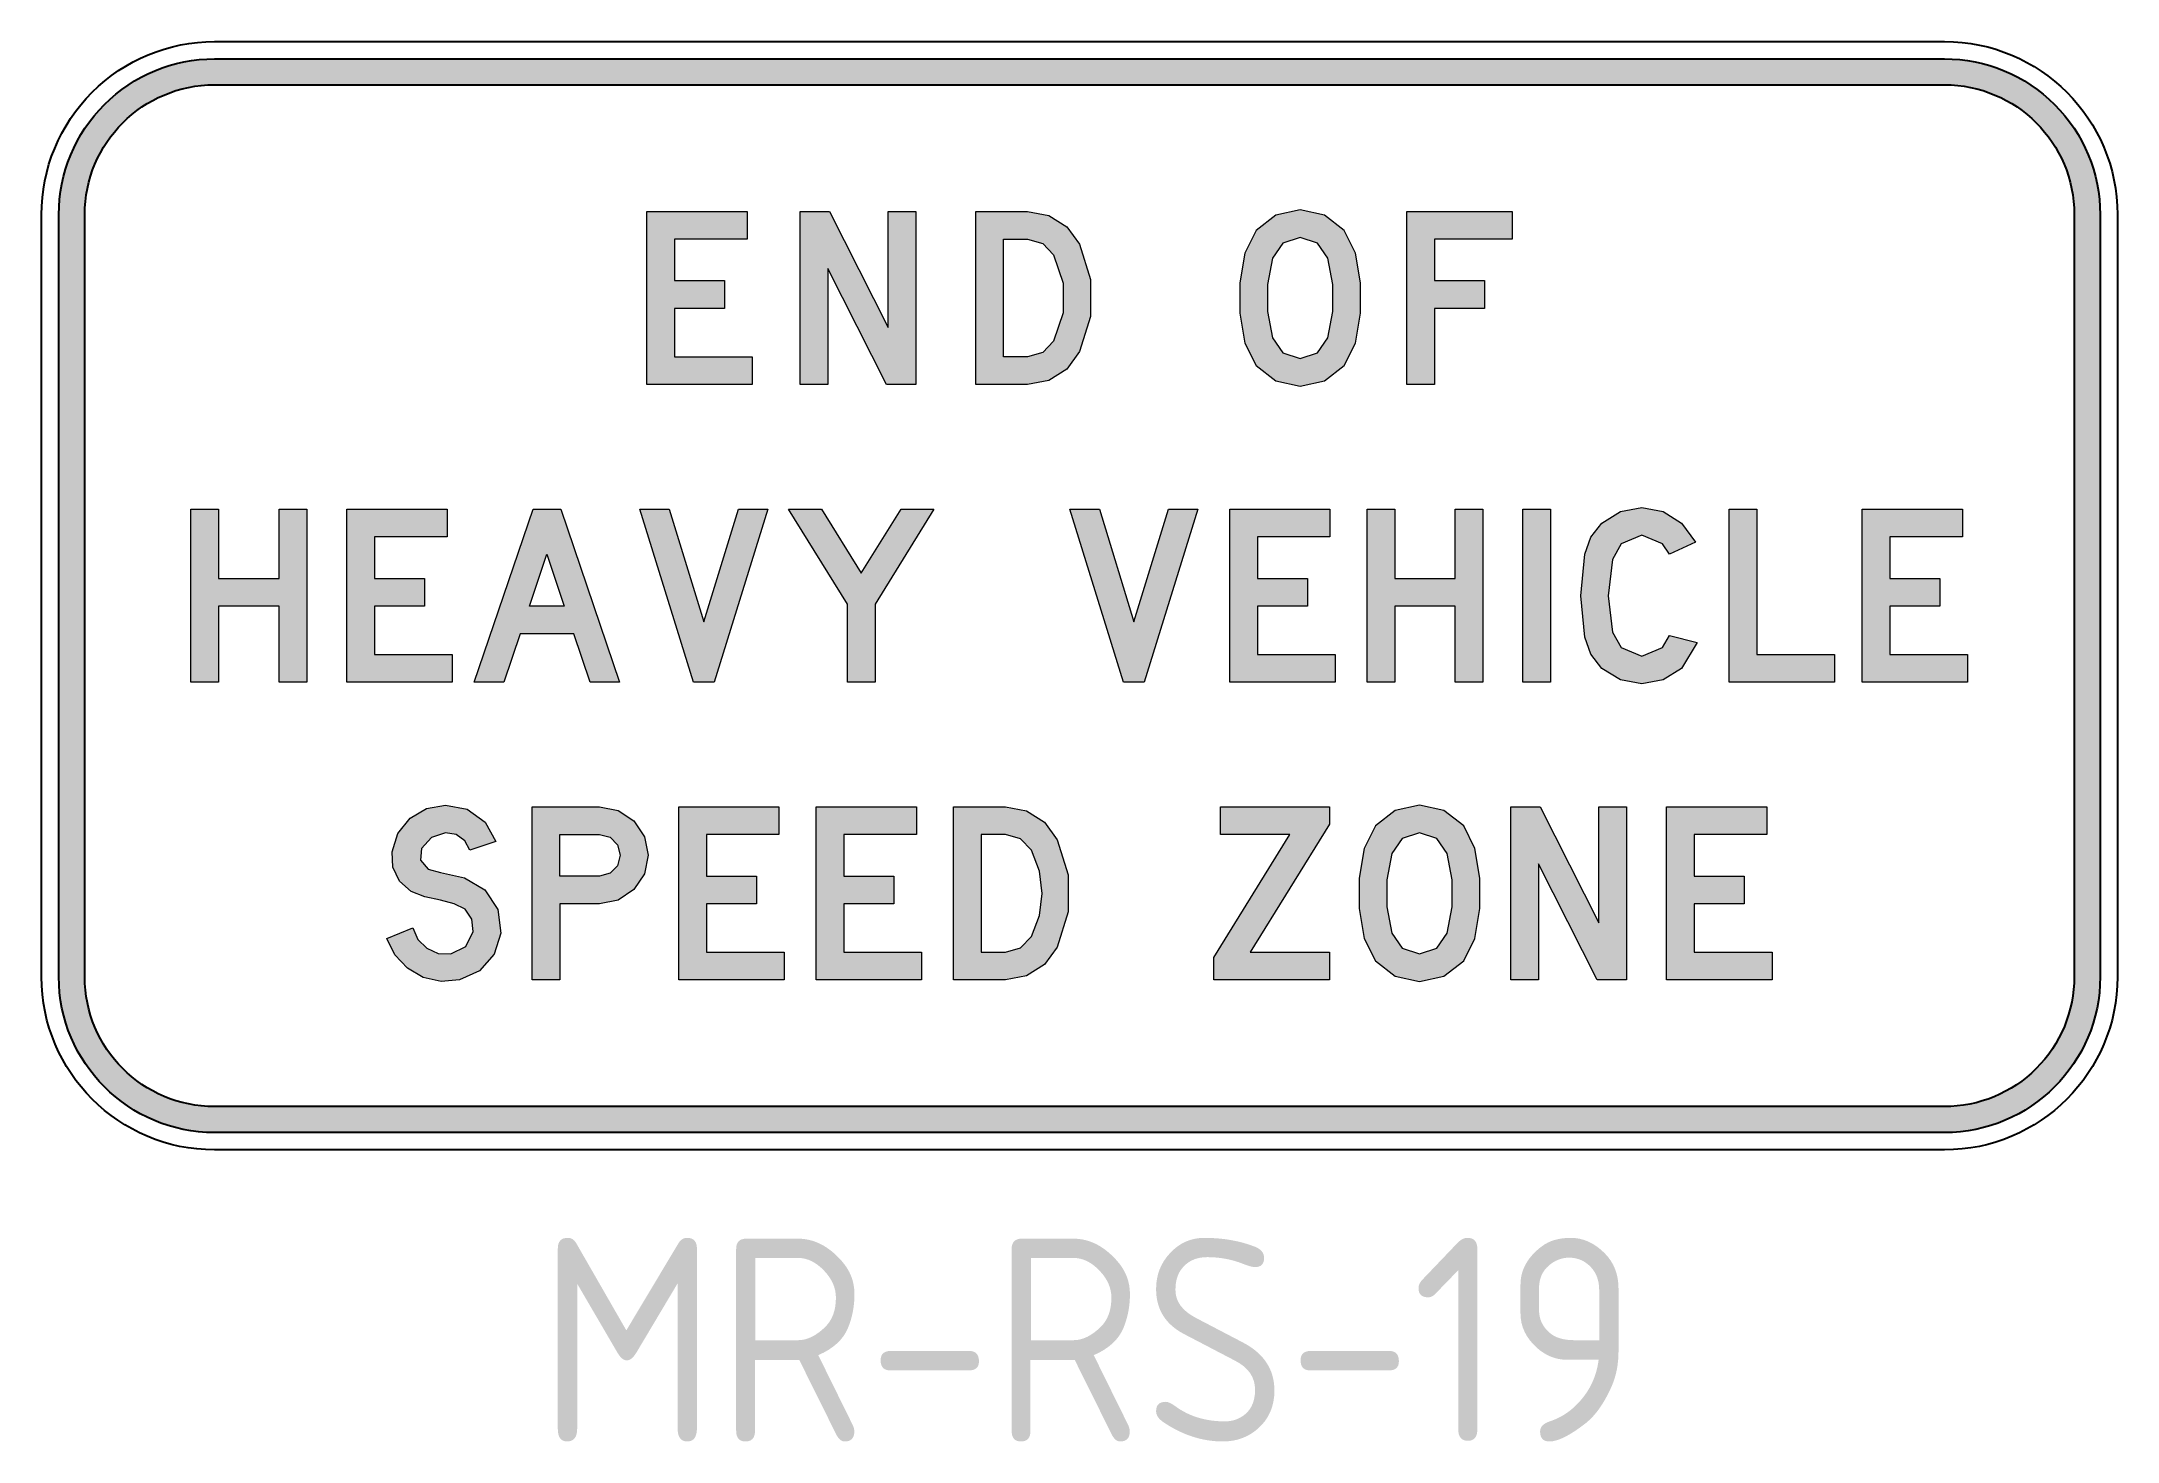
# Model space of a CAD drawing. Extents: x 1.4 to 26.9, y -2.3 to 14.9.
import ezdxf
from ezdxf.enums import TextEntityAlignment as Align

# ---------------------------------------------------------------- set-up
doc = ezdxf.new("R2010")
doc.units = 0
doc.layers.add('L18', color=4, linetype='CONTINUOUS')
doc.layers.add('T25', color=1, linetype='CONTINUOUS')
doc.styles.add('ISO', font='iso.shx')

msp = doc.modelspace()

# ---------------------------------------------------------------- hatches: boundary and pattern name
at = {"layer": 'L18'}
h = msp.add_hatch(color=256, dxfattribs=at)
edge = h.paths.add_edge_path(flags=16)
edge.add_line((1.956113138061594, 3.367692434408567), (1.956113138061594, 12.72619243440857))
edge.add_arc((3.549863138061594, 12.72619243440857), 1.59375, 90, 180, ccw=False)
edge.add_line((3.549863138061594, 14.31994243440857), (24.79986313806159, 14.31994243440855))
edge.add_arc((24.7998631380616, 12.72619243440855), 1.593749999999995, 1.1368683772161603e-13, 90, ccw=False)
edge.add_line((26.3936131380616, 12.72619243440856), (26.39361313806159, 3.367692434408552))
edge.add_arc((24.79986313806159, 3.367692434408553), 1.59375, -90, 0, ccw=False)
edge.add_line((24.79986313806159, 1.773942434408552), (3.549863138061593, 1.773942434408567))
edge.add_arc((3.549863138061594, 3.367692434408567), 1.59375, 180, 270, ccw=False)
edge = h.paths.add_edge_path()
edge.add_line((1.637363138061594, 3.367692434408567), (1.637363138061594, 12.72619243440857))
edge.add_arc((3.549863138061594, 12.72619243440857), 1.9125, 90, 180, ccw=False)
edge.add_line((3.549863138061594, 14.63869243440857), (24.79986313806159, 14.63869243440855))
edge.add_arc((24.7998631380616, 12.72619243440855), 1.912499999999995, 0, 90, ccw=False)
edge.add_line((26.71236313806159, 12.72619243440855), (26.71236313806158, 3.367692434408552))
edge.add_arc((24.79986313806159, 3.367692434408553), 1.9125, -90, 0, ccw=False)
edge.add_line((24.79986313806159, 1.455192434408552), (3.549863138061593, 1.455192434408566))
edge.add_arc((3.549863138061594, 3.367692434408567), 1.9125, 180, 270, ccw=False)
h = msp.add_hatch(color=256, dxfattribs=at)
h.paths.add_polyline_path([(16.20498409613607, 12.25473857950038), (16.14333954726128, 11.88800575483852), (16.14333954726128, 11.51604881586525), (16.20498409613607, 11.1493159912034), (16.34290071395762, 10.87452757842257), (16.58529961800762, 10.68541464034908), (16.88516377948327, 10.61854597716287), (17.18502794095892, 10.68541464034908), (17.42742684500891, 10.87452757842257), (17.56429863996818, 11.1493159912034), (17.62594318884297, 11.51604881586525), (17.62594318884297, 11.88800575483852), (17.56429863996818, 12.25473857950038), (17.42742684500891, 12.5295269922812), (17.18502794095892, 12.71968475321697), (16.88516377948327, 12.7855085935409), (16.58529961800762, 12.71968475321697), (16.34290071395762, 12.5295269922812)])
h.paths.add_polyline_path([(16.88516377948327, 12.44594116329844), (16.67306473843952, 12.37489320866309), (16.54559634924081, 12.19100438490102), (16.48395180036603, 11.86710929759284), (16.48395180036603, 11.53694527311094), (16.54559634924081, 11.21305018580275), (16.67306473843952, 11.03020618490296), (16.88516377948327, 10.95811340740534), (17.09726282052702, 11.03020618490296), (17.22473120972573, 11.21305018580275), (17.28637575860051, 11.53694527311094), (17.28637575860051, 11.86710929759284), (17.22473120972573, 12.19100438490102), (17.09726282052702, 12.37489320866309)], flags=16)
h.paths.add_polyline_path([(13.53755132872378, 12.76461213629521), (13.79771222143262, 12.71550546176784), (14.02025949109921, 12.57445437535943), (14.17489327471732, 12.36131051145339), (14.30863060108973, 11.92875384646762), (14.30863060108973, 11.47634554709844), (14.17489327471732, 11.04378888211266), (14.02025949109921, 10.82960019534434), (13.79771222143262, 10.68854910893594), (13.53755132872378, 10.63944243440856), (12.90125420559253, 10.63944243440856), (12.90125420559253, 12.76461213629521)])
h.paths.add_polyline_path([(13.53755132872378, 12.42504470605275), (13.72352979821042, 12.37280356293852), (13.85622230172055, 12.23384212225469), (13.97533210802098, 11.88591610911396), (13.97533210802098, 11.51813846158982), (13.85622230172055, 11.17125727131137), (13.72352979821042, 11.03125100776525), (13.53755132872378, 10.98005468751331), (13.24082163583498, 10.98005468751331), (13.24082163583498, 12.42504470605275)], flags=16)
h.paths.add_polyline_path([(18.19432682592572, 12.76461213629521), (19.48990717515849, 12.76461213629521), (19.48990717515849, 12.42504470605275), (18.53389425616818, 12.42504470605275), (18.53389425616818, 11.91517114925792), (19.15033974491604, 11.91517114925792), (19.15033974491604, 11.57455889615318), (18.53389425616818, 11.57455889615318), (18.53389425616818, 10.63944243440856), (18.19432682592572, 10.63944243440856)])
h.paths.add_polyline_path([(8.858834551413862, 12.76461213629521), (10.09068070604727, 12.76461213629521), (10.09068070604727, 12.42504470605275), (9.198401981656318, 12.42504470605275), (9.198401981656318, 11.91517114925792), (9.813802647541877, 11.91517114925792), (9.813802647541877, 11.57455889615318), (9.198401981656318, 11.57455889615318), (9.198401981656318, 10.98005468751331), (10.15441490064662, 10.98005468751331), (10.15441490064662, 10.63944243440856), (8.858834551413862, 10.63944243440856)])
h.paths.add_polyline_path([(10.74265017211279, 12.76461213629521), (11.10311405960093, 12.76461213629521), (11.82508665743951, 11.34051857500146), (11.82508665743951, 12.76461213629521), (12.16569891054425, 12.76461213629521), (12.16569891054425, 10.63944243440856), (11.80419020019382, 10.63944243440856), (11.08221760235524, 12.06353599570232), (11.08221760235524, 10.63944243440856), (10.74265017211279, 10.63944243440856)])
h = msp.add_hatch(color=256, dxfattribs=at)
h.paths.add_polyline_path([(21.56943579513497, 8.938987509692426), (21.73943896156237, 8.70511032119692), (21.42105152848446, 8.556726054546413), (21.33654128390205, 8.683491421420026), (21.08104519562965, 8.790603243041915), (20.82653178461984, 8.683491421420026), (20.72040264026053, 8.49285203247831), (20.66733806808088, 8.046716555264194), (20.72040264026053, 7.600581078050083), (20.82653178461984, 7.408959011845781), (21.08104519562965, 7.302829867486479), (21.33654128390205, 7.408959011845781), (21.42105152848446, 7.557343278496292), (21.76105786133927, 7.472833033913883), (21.56943579513497, 7.154445600835972), (21.34342002474016, 7.011957397760979), (21.08104519562965, 6.96282353463167), (20.81867036651915, 7.011957397760979), (20.59265459612433, 7.154445600835972), (20.45606245662486, 7.328379476313716), (20.38039630740573, 7.536707055981986), (20.332245121539, 8.046716555264194), (20.38039630740573, 8.556726054546413), (20.45606245662486, 8.764070956952091), (20.59265459612433, 8.938987509692426), (20.81867036651915, 9.08049303550483), (21.08104519562965, 9.130609575896724), (21.34342002474016, 9.08049303550483)])
h.paths.add_polyline_path([(14.05686812266383, 9.108990676119825), (14.41849335529554, 9.108990676119825), (14.84300993273276, 7.727346444923697), (15.26752651016998, 9.108990676119825), (15.62915174280168, 9.108990676119825), (14.97075797686896, 6.984442434408563), (14.71526188859656, 6.984442434408563)])
h.paths.add_polyline_path([(16.02025729331097, 9.108990676119825), (17.25155190333141, 9.108990676119825), (17.25155190333141, 8.768984343265016), (16.35928094890319, 8.768984343265016), (16.35928094890319, 8.25897484398281), (16.97541959254471, 8.25897484398281), (16.97541959254471, 7.918968511127999), (16.35928094890319, 7.918968511127999), (16.35928094890319, 7.324448767263371), (17.31542592539952, 7.324448767263371), (17.31542592539952, 6.984442434408563), (16.02025729331097, 6.984442434408563)])
h.paths.add_polyline_path([(17.70751415317139, 9.108990676119825), (18.0475204860262, 9.108990676119825), (18.0475204860262, 8.25897484398281), (18.79042449654133, 8.25897484398281), (18.79042449654133, 9.108990676119825), (19.13043082939614, 9.108990676119825), (19.13043082939614, 6.984442434408563), (18.79042449654133, 6.984442434408563), (18.79042449654133, 7.918968511127999), (18.0475204860262, 7.918968511127999), (18.0475204860262, 6.984442434408563), (17.70751415317139, 6.984442434408563)])
h.paths.add_polyline_path([(19.62078678342663, 9.108990676119825), (19.96079311628144, 9.108990676119825), (19.96079311628144, 6.984442434408563), (19.62078678342663, 6.984442434408563)])
h.paths.add_polyline_path([(22.15314608911114, 9.108990676119825), (22.49315242196595, 9.108990676119825), (22.49315242196595, 7.324448767263371), (23.44929739846228, 7.324448767263371), (23.44929739846228, 6.984442434408563), (22.15314608911114, 6.984442434408563)])
h.paths.add_polyline_path([(23.7883210540545, 9.108990676119825), (25.02059834133754, 9.108990676119825), (25.02059834133754, 8.768984343265016), (24.12832738690931, 8.768984343265016), (24.12832738690931, 8.25897484398281), (24.74446603055083, 8.25897484398281), (24.74446603055083, 7.918968511127999), (24.12832738690931, 7.918968511127999), (24.12832738690931, 7.324448767263371), (25.08447236340564, 7.324448767263371), (25.08447236340564, 6.984442434408563), (23.7883210540545, 6.984442434408563)])
h.paths.add_polyline_path([(3.260193038629775, 9.108990676119825), (3.600199371484585, 9.108990676119825), (3.600199371484585, 8.25897484398281), (4.344086059262304, 8.25897484398281), (4.344086059262304, 9.108990676119825), (4.684092392117114, 9.108990676119825), (4.684092392117114, 6.984442434408563), (4.344086059262304, 6.984442434408563), (4.344086059262304, 7.918968511127999), (3.600199371484585, 7.918968511127999), (3.600199371484585, 6.984442434408563), (3.260193038629775, 6.984442434408563)])
h.paths.add_polyline_path([(5.173465668885015, 9.108990676119825), (6.405742956168056, 9.108990676119825), (6.405742956168056, 8.768984343265016), (5.513472001739824, 8.768984343265016), (5.513472001739824, 8.25897484398281), (6.12961064538134, 8.25897484398281), (6.12961064538134, 7.918968511127999), (5.513472001739824, 7.918968511127999), (5.513472001739824, 7.324448767263371), (6.469616978236148, 7.324448767263371), (6.469616978236148, 6.984442434408563), (5.173465668885015, 6.984442434408563)])
h.paths.add_polyline_path([(7.845365145856764, 7.918968511127999), (7.420848568419546, 7.918968511127999), (7.63310685713816, 8.556726054546413)], flags=16)
h.paths.add_polyline_path([(6.740835902709929, 6.984442434408563), (7.463103690710751, 9.108990676119825), (7.80311002356556, 9.108990676119825), (8.525377811566383, 6.984442434408563), (8.163752578934677, 6.984442434408563), (7.962303740104516, 7.57896217827319), (7.303909974171796, 7.57896217827319), (7.102461135341636, 6.984442434408563)])
h.paths.add_polyline_path([(8.773995159000679, 9.108990676119825), (9.13562039163238, 9.108990676119825), (9.5601369690696, 7.727346444923697), (9.984653546506816, 9.108990676119825), (10.34627877913852, 9.108990676119825), (9.687885013205804, 6.984442434408563), (9.432388924933402, 6.984442434408563)])
h.paths.add_polyline_path([(10.60228191270116, 9.111444254552604), (11.00616226762407, 9.111444254552604), (11.49455286712939, 8.325302444483683), (11.9829434666347, 9.111444254552604), (12.38682382155761, 9.111444254552604), (11.66455603355679, 7.943040989337669), (11.66455603355679, 6.98689601284134), (11.32454970070198, 6.98689601284134), (11.32454970070198, 7.943040989337669)])
h = msp.add_hatch(color=256, dxfattribs=at)
h.paths.add_polyline_path([(19.03153988389954, 4.944963854100198), (18.89396506713748, 5.220113487624323), (18.6512437832787, 5.408787522040861), (18.35152721818992, 5.475609575896718), (18.05082797583856, 5.408787522040861), (17.80908936924236, 5.220113487624323), (17.6715145524803, 4.944963854100198), (17.60960588493737, 4.578425235155565), (17.60960588493737, 4.205990552635409), (17.6715145524803, 3.839451933690776), (17.80908936924236, 3.564302300166656), (18.05082797583856, 3.375628265750112), (18.35152721818992, 3.308806211894256), (18.6512437832787, 3.375628265750112), (18.89396506713748, 3.564302300166656), (19.03153988389954, 3.839451933690776), (19.09246587417988, 4.205990552635409), (19.09246587417988, 4.578425235155565)])
h.paths.add_polyline_path([(18.35152721818992, 5.135603243041914), (18.13926892947131, 5.064850480135708), (18.01152088533511, 4.881089832032096), (17.94961221779218, 4.556806335378667), (17.94961221779218, 4.227609452412302), (18.01152088533511, 3.903325955758874), (18.13926892947131, 3.719565307655267), (18.35152721818992, 3.648812544749065), (18.56378550690853, 3.719565307655267), (18.69153355104473, 3.903325955758874), (18.75245954132507, 4.227609452412302), (18.75245954132507, 4.556806335378667), (18.69153355104473, 4.881089832032096), (18.56378550690853, 5.064850480135708)], flags=16)
h.paths.add_polyline_path([(13.26420702978141, 5.454973353382407), (13.52363382710415, 5.405839490253103), (13.74670156571121, 5.264333964440695), (13.90196457319982, 5.051092998459505), (14.03560868091154, 4.618715002921597), (14.03560868091154, 4.165700784869378), (13.90196457319982, 3.733322789331474), (13.74670156571121, 3.520081823350279), (13.52363382710415, 3.378576297537871), (13.26420702978141, 3.329442434408563), (12.62743216362558, 3.329442434408563), (12.62743216362558, 5.454973353382407)])
h.paths.add_polyline_path([(13.58357714012191, 3.861070833467669), (13.68282754364311, 4.118532276265242), (13.71722124783363, 4.391716555264194), (13.68282754364311, 4.665883511525728), (13.58357714012191, 4.923344954323301), (13.44993303241019, 5.062885125610535), (13.26420702978141, 5.114967020527603), (12.96743849648039, 5.114967020527603), (12.96743849648039, 3.669448767263372), (13.26420702978141, 3.669448767263372), (13.44993303241019, 3.721530662180439)], flags=16)
h.paths.add_polyline_path([(8.53458136495426, 4.859470932255203), (8.501170338026327, 4.731722888119003), (8.407815998080645, 4.638368548173317), (8.280067953944446, 4.60495752124539), (7.79167735443913, 4.60495752124539), (7.79167735443913, 5.114967020527603), (8.280067953944446, 5.114967020527603), (8.407815998080645, 5.080573316337083), (8.501170338026327, 4.987218976391403)], flags=16)
h.paths.add_polyline_path([(8.874587697809067, 4.859470932255203), (8.830367220992692, 4.631489807335214), (8.701636499593905, 4.437902386605744), (8.508049078864435, 4.309171665206957), (8.280067953944446, 4.26495118839058), (7.79167735443913, 4.26495118839058), (7.79167735443913, 3.329442434408563), (7.451671021584321, 3.329442434408563), (7.451671021584321, 5.454973353382407), (8.280067953944446, 5.454973353382407), (8.508049078864435, 5.409770199303448), (8.701636499593905, 5.281039477904661), (8.830367220992692, 5.087452057175192)])
h.paths.add_polyline_path([(6.388414223466099, 5.475609575896718), (6.654719761626952, 5.426475712767409), (6.874839468446247, 5.267281996228454), (7.004552867107614, 5.029474098682607), (6.686165434029703, 4.923344954323301), (6.623274089224192, 5.038318194045878), (6.517144944864885, 5.113984343265016), (6.388414223466099, 5.135603243041914), (6.214480347988354, 5.078607961811911), (6.090663012902494, 4.944963854100198), (6.078870885751459, 4.79854494197486), (6.176155934747494, 4.689467765827798), (6.324540201398006, 4.647212643536593), (6.62229141196161, 4.583338621468491), (6.871891436658492, 4.434954354817985), (7.031085153197448, 4.192233070959206), (7.068426889175717, 3.903325955758874), (6.984899321855899, 3.64488183569872), (6.805069382802627, 3.442450319605968), (6.558417389893508, 3.329442434408563), (6.333384296761277, 3.31175424368201), (6.114247267204565, 3.360888106811318), (5.918694491949922, 3.471930637483557), (5.764414161723893, 3.63702041759803), (5.666146435465277, 3.839451933690776), (5.984533868543197, 3.967199977826976), (6.047425213348708, 3.826677129277154), (6.15748506675835, 3.717599953130094), (6.298007915308172, 3.655691285587164), (6.452288245534201, 3.648812544749065), (6.637031570900399, 3.740201530169573), (6.728420556320907, 3.924944855535771), (6.711715042856945, 4.073329122186283), (6.627204798274537, 4.196163780009551), (6.494543367825406, 4.26495118839058), (6.324540201398006, 4.307206310681785), (6.133900812456289, 4.34946143297299), (5.96389764602888, 4.413335455041092), (5.823374797479059, 4.541083499177287), (5.740829907421823, 4.712069342867277), (5.730020457533379, 4.901726054546407), (5.802738574964753, 5.127741824941224), (5.951122841615264, 5.313467827570004), (6.154537034970597, 5.4343371308681)])
h.paths.add_polyline_path([(15.90760886613816, 5.454973353382407), (17.2460152977805, 5.454973353382407), (17.2460152977805, 5.241732387401216), (16.26923409876986, 3.669448767263372), (17.2460152977805, 3.669448767263372), (17.2460152977805, 3.329442434408563), (15.82309862155575, 3.329442434408563), (15.82309862155575, 3.60557474519527), (16.75762469827518, 5.114967020527603), (15.90760886613816, 5.114967020527603)])
h.paths.add_polyline_path([(19.47177929753814, 5.454973353382407), (19.83340453016984, 5.454973353382407), (20.55567231817066, 4.031073999895079), (20.55567231817066, 5.454973353382407), (20.89469597376288, 5.454973353382407), (20.89469597376288, 3.329442434408563), (20.53405341839377, 3.329442434408563), (19.81178563039294, 4.753341787895901), (19.81178563039294, 3.329442434408563), (19.47177929753814, 3.329442434408563)])
h.paths.add_polyline_path([(21.38505192779338, 5.454973353382407), (22.61732921507641, 5.454973353382407), (22.61732921507641, 5.114967020527603), (21.72505826064819, 5.114967020527603), (21.72505826064819, 4.60495752124539), (22.3411969042897, 4.60495752124539), (22.3411969042897, 4.26495118839058), (21.72505826064819, 4.26495118839058), (21.72505826064819, 3.669448767263372), (22.68120323714451, 3.669448767263372), (22.68120323714451, 3.329442434408563), (21.38505192779338, 3.329442434408563)])
h.paths.add_polyline_path([(9.251935766642148, 5.454973353382407), (10.4832303766626, 5.454973353382407), (10.4832303766626, 5.114967020527603), (9.591942099496958, 5.114967020527603), (9.591942099496958, 4.60495752124539), (10.20709806587589, 4.60495752124539), (10.20709806587589, 4.26495118839058), (9.591942099496958, 4.26495118839058), (9.591942099496958, 3.669448767263372), (10.5471043987307, 3.669448767263372), (10.5471043987307, 3.329442434408563), (9.251935766642148, 3.329442434408563)])
h.paths.add_polyline_path([(10.93919262650257, 5.454973353382407), (12.17146991378561, 5.454973353382407), (12.17146991378561, 5.114967020527603), (11.27919895935738, 5.114967020527603), (11.27919895935738, 4.60495752124539), (11.8953376029989, 4.60495752124539), (11.8953376029989, 4.26495118839058), (11.27919895935738, 4.26495118839058), (11.27919895935738, 3.669448767263372), (12.23534393585371, 3.669448767263372), (12.23534393585371, 3.329442434408563), (10.93919262650257, 3.329442434408563)])

# ---------------------------------------------------------------- linework, layer by layer
for points in [[(1.424863138061594, 3.367692434408567), (1.424863138061594, 12.72619243440857, -0.4142135623730951), (3.549863138061594, 14.85119243440857), (24.7998631380616, 14.85119243440855, -0.4142135623730949), (26.9248631380616, 12.72619243440855), (26.92486313806159, 3.367692434408553, -0.414213562373095), (24.79986313806159, 1.242692434408552), (3.549863138061594, 1.242692434408567, -0.414213562373095)], [(1.637363138061594, 3.367692434408567), (1.637363138061594, 12.72619243440857, -0.4142135623730951), (3.549863138061594, 14.63869243440857), (24.7998631380616, 14.63869243440855, -0.4142135623730956), (26.71236313806159, 12.72619243440855), (26.71236313806159, 3.367692434408553, -0.4142135623730949), (24.79986313806159, 1.455192434408552), (3.549863138061594, 1.455192434408566, -0.4142135623730948)], [(1.956113138061594, 3.367692434408567), (1.956113138061594, 12.72619243440857, -0.414213562373095), (3.549863138061594, 14.31994243440857), (24.7998631380616, 14.31994243440855, -0.414213562373095), (26.3936131380616, 12.72619243440856), (26.39361313806159, 3.367692434408553, -0.414213562373095), (24.79986313806159, 1.773942434408552), (3.549863138061594, 1.773942434408567, -0.4142135623730949)]]:
    msp.add_lwpolyline(points, format="xyb", close=True, dxfattribs=at)
at = {"layer": 'L18', "lineweight": 0}
for points in [[(8.858834551413862, 12.76461213629521), (10.09068070604727, 12.76461213629521), (10.09068070604727, 12.42504470605275), (9.198401981656318, 12.42504470605275), (9.198401981656318, 11.91517114925792), (9.813802647541877, 11.91517114925792), (9.813802647541877, 11.57455889615318), (9.198401981656318, 11.57455889615318), (9.198401981656318, 10.98005468751331), (10.15441490064662, 10.98005468751331), (10.15441490064662, 10.63944243440856), (8.858834551413862, 10.63944243440856), (8.858834551413862, 12.76461213629521), (8.858834551413862, 12.76461213629521)], [(10.74265017211279, 12.76461213629521), (11.10311405960093, 12.76461213629521), (11.82508665743951, 11.34051857500146), (11.82508665743951, 12.76461213629521), (12.16569891054425, 12.76461213629521), (12.16569891054425, 10.63944243440856), (11.80419020019382, 10.63944243440856), (11.08221760235524, 12.06353599570232), (11.08221760235524, 10.63944243440856), (10.74265017211279, 10.63944243440856), (10.74265017211279, 12.76461213629521), (10.74265017211279, 12.76461213629521)], [(18.19432682592572, 12.76461213629521), (19.48990717515849, 12.76461213629521), (19.48990717515849, 12.42504470605275), (18.53389425616818, 12.42504470605275), (18.53389425616818, 11.91517114925792), (19.15033974491604, 11.91517114925792), (19.15033974491604, 11.57455889615318), (18.53389425616818, 11.57455889615318), (18.53389425616818, 10.63944243440856), (18.19432682592572, 10.63944243440856), (18.19432682592572, 12.76461213629521), (18.19432682592572, 12.76461213629521)], [(3.260193038629775, 9.108990676119825), (3.600199371484584, 9.108990676119825), (3.600199371484584, 8.25897484398281), (4.344086059262304, 8.25897484398281), (4.344086059262304, 9.108990676119825), (4.684092392117114, 9.108990676119825), (4.684092392117114, 6.984442434408563), (4.344086059262304, 6.984442434408563), (4.344086059262304, 7.918968511127999), (3.600199371484584, 7.918968511127999), (3.600199371484584, 6.984442434408563), (3.260193038629775, 6.984442434408563), (3.260193038629775, 9.108990676119825), (3.260193038629775, 9.108990676119825)], [(5.173465668885015, 9.108990676119825), (6.405742956168056, 9.108990676119825), (6.405742956168056, 8.768984343265018), (5.513472001739824, 8.768984343265018), (5.513472001739824, 8.25897484398281), (6.12961064538134, 8.25897484398281), (6.12961064538134, 7.918968511127999), (5.513472001739824, 7.918968511127999), (5.513472001739824, 7.324448767263372), (6.469616978236148, 7.324448767263372), (6.469616978236148, 6.984442434408563), (5.173465668885015, 6.984442434408563), (5.173465668885015, 9.108990676119825), (5.173465668885015, 9.108990676119825)], [(6.740835902709929, 6.984442434408563), (7.463103690710751, 9.108990676119825), (7.803110023565559, 9.108990676119825), (8.525377811566383, 6.984442434408563), (8.163752578934677, 6.984442434408563), (7.962303740104516, 7.578962178273191), (7.303909974171796, 7.578962178273191), (7.102461135341636, 6.984442434408563), (6.740835902709929, 6.984442434408563), (6.740835902709929, 6.984442434408563)], [(8.773995159000679, 9.108990676119825), (9.13562039163238, 9.108990676119825), (9.560136969069598, 7.727346444923697), (9.984653546506816, 9.108990676119825), (10.34627877913852, 9.108990676119825), (9.687885013205802, 6.984442434408563), (9.432388924933402, 6.984442434408563), (8.773995159000679, 9.108990676119825), (8.773995159000679, 9.108990676119825)], [(10.60228191270116, 9.111444254552602), (11.00616226762407, 9.111444254552602), (11.49455286712939, 8.325302444483683), (11.9829434666347, 9.111444254552602), (12.38682382155761, 9.111444254552602), (11.66455603355679, 7.943040989337669), (11.66455603355679, 6.98689601284134), (11.32454970070198, 6.98689601284134), (11.32454970070198, 7.943040989337669), (10.60228191270116, 9.111444254552602), (10.60228191270116, 9.111444254552602)], [(14.05686812266383, 9.108990676119825), (14.41849335529554, 9.108990676119825), (14.84300993273276, 7.727346444923697), (15.26752651016998, 9.108990676119825), (15.62915174280168, 9.108990676119825), (14.97075797686896, 6.984442434408563), (14.71526188859656, 6.984442434408563), (14.05686812266383, 9.108990676119825), (14.05686812266383, 9.108990676119825)], [(16.02025729331097, 9.108990676119825), (17.25155190333142, 9.108990676119825), (17.25155190333142, 8.768984343265018), (16.35928094890319, 8.768984343265018), (16.35928094890319, 8.25897484398281), (16.97541959254471, 8.25897484398281), (16.97541959254471, 7.918968511127999), (16.35928094890319, 7.918968511127999), (16.35928094890319, 7.324448767263372), (17.31542592539952, 7.324448767263372), (17.31542592539952, 6.984442434408563), (16.02025729331097, 6.984442434408563), (16.02025729331097, 9.108990676119825), (16.02025729331097, 9.108990676119825)], [(17.70751415317139, 9.108990676119825), (18.0475204860262, 9.108990676119825), (18.0475204860262, 8.25897484398281), (18.79042449654133, 8.25897484398281), (18.79042449654133, 9.108990676119825), (19.13043082939614, 9.108990676119825), (19.13043082939614, 6.984442434408563), (18.79042449654133, 6.984442434408563), (18.79042449654133, 7.918968511127999), (18.0475204860262, 7.918968511127999), (18.0475204860262, 6.984442434408563), (17.70751415317139, 6.984442434408563), (17.70751415317139, 9.108990676119825), (17.70751415317139, 9.108990676119825)], [(19.62078678342663, 9.108990676119825), (19.96079311628144, 9.108990676119825), (19.96079311628144, 6.984442434408563), (19.62078678342663, 6.984442434408563), (19.62078678342663, 9.108990676119825), (19.62078678342663, 9.108990676119825)], [(22.15314608911114, 9.108990676119825), (22.49315242196595, 9.108990676119825), (22.49315242196595, 7.324448767263372), (23.44929739846228, 7.324448767263372), (23.44929739846228, 6.984442434408563), (22.15314608911114, 6.984442434408563), (22.15314608911114, 9.108990676119825), (22.15314608911114, 9.108990676119825)], [(23.7883210540545, 9.108990676119825), (25.02059834133754, 9.108990676119825), (25.02059834133754, 8.768984343265018), (24.12832738690931, 8.768984343265018), (24.12832738690931, 8.25897484398281), (24.74446603055083, 8.25897484398281), (24.74446603055083, 7.918968511127999), (24.12832738690931, 7.918968511127999), (24.12832738690931, 7.324448767263372), (25.08447236340564, 7.324448767263372), (25.08447236340564, 6.984442434408563), (23.7883210540545, 6.984442434408563), (23.7883210540545, 9.108990676119825), (23.7883210540545, 9.108990676119825)], [(7.845365145856764, 7.918968511127999), (7.420848568419546, 7.918968511127999), (7.63310685713816, 8.556726054546413), (7.845365145856764, 7.918968511127999), (7.845365145856764, 7.918968511127999)], [(9.25193576664215, 5.454973353382407), (10.4832303766626, 5.454973353382407), (10.4832303766626, 5.114967020527603), (9.59194209949696, 5.114967020527603), (9.59194209949696, 4.604957521245389), (10.20709806587589, 4.604957521245389), (10.20709806587589, 4.26495118839058), (9.59194209949696, 4.26495118839058), (9.59194209949696, 3.669448767263372), (10.5471043987307, 3.669448767263372), (10.5471043987307, 3.329442434408563), (9.25193576664215, 3.329442434408563), (9.25193576664215, 5.454973353382407), (9.25193576664215, 5.454973353382407)], [(10.93919262650257, 5.454973353382407), (12.17146991378561, 5.454973353382407), (12.17146991378561, 5.114967020527603), (11.27919895935738, 5.114967020527603), (11.27919895935738, 4.604957521245389), (11.8953376029989, 4.604957521245389), (11.8953376029989, 4.26495118839058), (11.27919895935738, 4.26495118839058), (11.27919895935738, 3.669448767263372), (12.23534393585371, 3.669448767263372), (12.23534393585371, 3.329442434408563), (10.93919262650257, 3.329442434408563), (10.93919262650257, 5.454973353382407), (10.93919262650257, 5.454973353382407)], [(15.90760886613816, 5.454973353382407), (17.2460152977805, 5.454973353382407), (17.2460152977805, 5.241732387401217), (16.26923409876986, 3.669448767263372), (17.2460152977805, 3.669448767263372), (17.2460152977805, 3.329442434408563), (15.82309862155575, 3.329442434408563), (15.82309862155575, 3.605574745195269), (16.75762469827518, 5.114967020527603), (15.90760886613816, 5.114967020527603), (15.90760886613816, 5.454973353382407), (15.90760886613816, 5.454973353382407)], [(19.47177929753814, 5.454973353382407), (19.83340453016984, 5.454973353382407), (20.55567231817066, 4.031073999895078), (20.55567231817066, 5.454973353382407), (20.89469597376289, 5.454973353382407), (20.89469597376289, 3.329442434408563), (20.53405341839377, 3.329442434408563), (19.81178563039295, 4.7533417878959), (19.81178563039295, 3.329442434408563), (19.47177929753814, 3.329442434408563), (19.47177929753814, 5.454973353382407), (19.47177929753814, 5.454973353382407)], [(21.38505192779338, 5.454973353382407), (22.61732921507641, 5.454973353382407), (22.61732921507641, 5.114967020527603), (21.72505826064819, 5.114967020527603), (21.72505826064819, 4.604957521245389), (22.3411969042897, 4.604957521245389), (22.3411969042897, 4.26495118839058), (21.72505826064819, 4.26495118839058), (21.72505826064819, 3.669448767263372), (22.68120323714451, 3.669448767263372), (22.68120323714451, 3.329442434408563), (21.38505192779338, 3.329442434408563), (21.38505192779338, 5.454973353382407), (21.38505192779338, 5.454973353382407)]]:
    msp.add_lwpolyline(points, dxfattribs=at)
for points in [[(13.53755132872378, 12.76461213629521), (13.79771222143262, 12.71550546176784), (14.02025949109921, 12.57445437535943), (14.17489327471732, 12.36131051145339), (14.30863060108973, 11.92875384646762), (14.30863060108973, 11.47634554709844), (14.17489327471732, 11.04378888211266), (14.02025949109921, 10.82960019534434), (13.79771222143262, 10.68854910893594), (13.53755132872378, 10.63944243440856), (12.90125420559253, 10.63944243440856), (12.90125420559253, 12.76461213629521)], [(16.20498409613607, 12.25473857950038), (16.14333954726128, 11.88800575483852), (16.14333954726128, 11.51604881586525), (16.20498409613607, 11.1493159912034), (16.34290071395762, 10.87452757842257), (16.58529961800762, 10.68541464034908), (16.88516377948327, 10.61854597716287), (17.18502794095892, 10.68541464034908), (17.42742684500891, 10.87452757842257), (17.56429863996818, 11.1493159912034), (17.62594318884297, 11.51604881586525), (17.62594318884297, 11.88800575483852), (17.56429863996818, 12.25473857950038), (17.42742684500891, 12.5295269922812), (17.18502794095892, 12.71968475321697), (16.88516377948327, 12.7855085935409), (16.58529961800762, 12.71968475321697), (16.34290071395762, 12.5295269922812)], [(13.53755132872378, 12.42504470605275), (13.72352979821042, 12.37280356293852), (13.85622230172055, 12.23384212225469), (13.97533210802098, 11.88591610911396), (13.97533210802098, 11.51813846158982), (13.85622230172055, 11.17125727131137), (13.72352979821042, 11.03125100776525), (13.53755132872378, 10.98005468751331), (13.24082163583498, 10.98005468751331), (13.24082163583498, 12.42504470605275)], [(16.88516377948327, 12.44594116329844), (16.67306473843952, 12.37489320866309), (16.54559634924081, 12.19100438490102), (16.48395180036603, 11.86710929759284), (16.48395180036603, 11.53694527311094), (16.54559634924081, 11.21305018580275), (16.67306473843952, 11.03020618490296), (16.88516377948327, 10.95811340740534), (17.09726282052702, 11.03020618490296), (17.22473120972573, 11.21305018580275), (17.28637575860051, 11.53694527311094), (17.28637575860051, 11.86710929759284), (17.22473120972573, 12.19100438490102), (17.09726282052702, 12.37489320866309)], [(21.56943579513497, 8.938987509692426), (21.73943896156237, 8.70511032119692), (21.42105152848446, 8.556726054546413), (21.33654128390205, 8.683491421420026), (21.08104519562965, 8.790603243041915), (20.82653178461984, 8.683491421420026), (20.72040264026053, 8.49285203247831), (20.66733806808088, 8.046716555264194), (20.72040264026053, 7.600581078050083), (20.82653178461984, 7.408959011845781), (21.08104519562965, 7.302829867486479), (21.33654128390205, 7.408959011845781), (21.42105152848446, 7.557343278496292), (21.76105786133927, 7.472833033913883), (21.56943579513497, 7.154445600835972), (21.34342002474016, 7.011957397760979), (21.08104519562965, 6.96282353463167), (20.81867036651915, 7.011957397760979), (20.59265459612433, 7.154445600835972), (20.45606245662486, 7.328379476313716), (20.38039630740573, 7.536707055981986), (20.332245121539, 8.046716555264194), (20.38039630740573, 8.556726054546413), (20.45606245662486, 8.764070956952091), (20.59265459612433, 8.938987509692426), (20.81867036651915, 9.08049303550483), (21.08104519562965, 9.130609575896724), (21.34342002474016, 9.08049303550483)], [(6.388414223466099, 5.475609575896718), (6.654719761626952, 5.426475712767409), (6.874839468446247, 5.267281996228454), (7.004552867107614, 5.029474098682607), (6.686165434029703, 4.923344954323301), (6.623274089224192, 5.038318194045878), (6.517144944864885, 5.113984343265016), (6.388414223466099, 5.135603243041914), (6.214480347988354, 5.078607961811911), (6.090663012902494, 4.944963854100198), (6.078870885751459, 4.79854494197486), (6.176155934747494, 4.689467765827798), (6.324540201398006, 4.647212643536593), (6.62229141196161, 4.583338621468491), (6.871891436658492, 4.434954354817985), (7.031085153197448, 4.192233070959206), (7.068426889175717, 3.903325955758874), (6.984899321855899, 3.64488183569872), (6.805069382802627, 3.442450319605968), (6.558417389893508, 3.329442434408563), (6.333384296761277, 3.31175424368201), (6.114247267204565, 3.360888106811318), (5.918694491949922, 3.471930637483557), (5.764414161723893, 3.63702041759803), (5.666146435465277, 3.839451933690776), (5.984533868543197, 3.967199977826976), (6.047425213348708, 3.826677129277154), (6.15748506675835, 3.717599953130094), (6.298007915308172, 3.655691285587164), (6.452288245534201, 3.648812544749065), (6.637031570900399, 3.740201530169573), (6.728420556320907, 3.924944855535771), (6.711715042856945, 4.073329122186283), (6.627204798274537, 4.196163780009551), (6.494543367825406, 4.26495118839058), (6.324540201398006, 4.307206310681785), (6.133900812456289, 4.34946143297299), (5.96389764602888, 4.413335455041092), (5.823374797479059, 4.541083499177287), (5.740829907421823, 4.712069342867277), (5.730020457533379, 4.901726054546407), (5.802738574964753, 5.127741824941224), (5.951122841615264, 5.313467827570004), (6.154537034970597, 5.4343371308681)], [(8.874587697809067, 4.859470932255203), (8.830367220992692, 4.631489807335214), (8.701636499593905, 4.437902386605744), (8.508049078864435, 4.309171665206957), (8.280067953944446, 4.26495118839058), (7.79167735443913, 4.26495118839058), (7.79167735443913, 3.329442434408563), (7.451671021584321, 3.329442434408563), (7.451671021584321, 5.454973353382407), (8.280067953944446, 5.454973353382407), (8.508049078864435, 5.409770199303448), (8.701636499593905, 5.281039477904661), (8.830367220992692, 5.087452057175192)], [(13.26420702978141, 5.454973353382407), (13.52363382710415, 5.405839490253103), (13.74670156571121, 5.264333964440695), (13.90196457319982, 5.051092998459505), (14.03560868091154, 4.618715002921597), (14.03560868091154, 4.165700784869378), (13.90196457319982, 3.733322789331474), (13.74670156571121, 3.520081823350279), (13.52363382710415, 3.378576297537871), (13.26420702978141, 3.329442434408563), (12.62743216362558, 3.329442434408563), (12.62743216362558, 5.454973353382407)], [(19.03153988389954, 4.944963854100198), (18.89396506713748, 5.220113487624323), (18.6512437832787, 5.408787522040861), (18.35152721818992, 5.475609575896718), (18.05082797583856, 5.408787522040861), (17.80908936924236, 5.220113487624323), (17.6715145524803, 4.944963854100198), (17.60960588493737, 4.578425235155565), (17.60960588493737, 4.205990552635409), (17.6715145524803, 3.839451933690776), (17.80908936924236, 3.564302300166656), (18.05082797583856, 3.375628265750112), (18.35152721818992, 3.308806211894256), (18.6512437832787, 3.375628265750112), (18.89396506713748, 3.564302300166656), (19.03153988389954, 3.839451933690776), (19.09246587417988, 4.205990552635409), (19.09246587417988, 4.578425235155565)], [(8.53458136495426, 4.859470932255203), (8.501170338026327, 4.731722888119003), (8.407815998080645, 4.638368548173317), (8.280067953944446, 4.60495752124539), (7.79167735443913, 4.60495752124539), (7.79167735443913, 5.114967020527603), (8.280067953944446, 5.114967020527603), (8.407815998080645, 5.080573316337083), (8.501170338026327, 4.987218976391403)], [(13.58357714012191, 3.861070833467669), (13.68282754364311, 4.118532276265242), (13.71722124783363, 4.391716555264194), (13.68282754364311, 4.665883511525728), (13.58357714012191, 4.923344954323301), (13.44993303241019, 5.062885125610535), (13.26420702978141, 5.114967020527603), (12.96743849648039, 5.114967020527603), (12.96743849648039, 3.669448767263372), (13.26420702978141, 3.669448767263372), (13.44993303241019, 3.721530662180439)], [(18.35152721818992, 5.135603243041914), (18.13926892947131, 5.064850480135708), (18.01152088533511, 4.881089832032096), (17.94961221779218, 4.556806335378667), (17.94961221779218, 4.227609452412302), (18.01152088533511, 3.903325955758874), (18.13926892947131, 3.719565307655267), (18.35152721818992, 3.648812544749065), (18.56378550690853, 3.719565307655267), (18.69153355104473, 3.903325955758874), (18.75245954132507, 4.227609452412302), (18.75245954132507, 4.556806335378667), (18.69153355104473, 4.881089832032096), (18.56378550690853, 5.064850480135708)]]:
    msp.add_lwpolyline(points, close=True, dxfattribs=at)

# ---------------------------------------------------------------- texts
at = {"layer": 'T25', "style": 'ISO'}
msp.add_text('MR-RS-19', height=2.5, dxfattribs=at).set_placement((14.28149530817274, -2.337591672429987), align=Align.CENTER)

doc.saveas('drawing.dxf')
